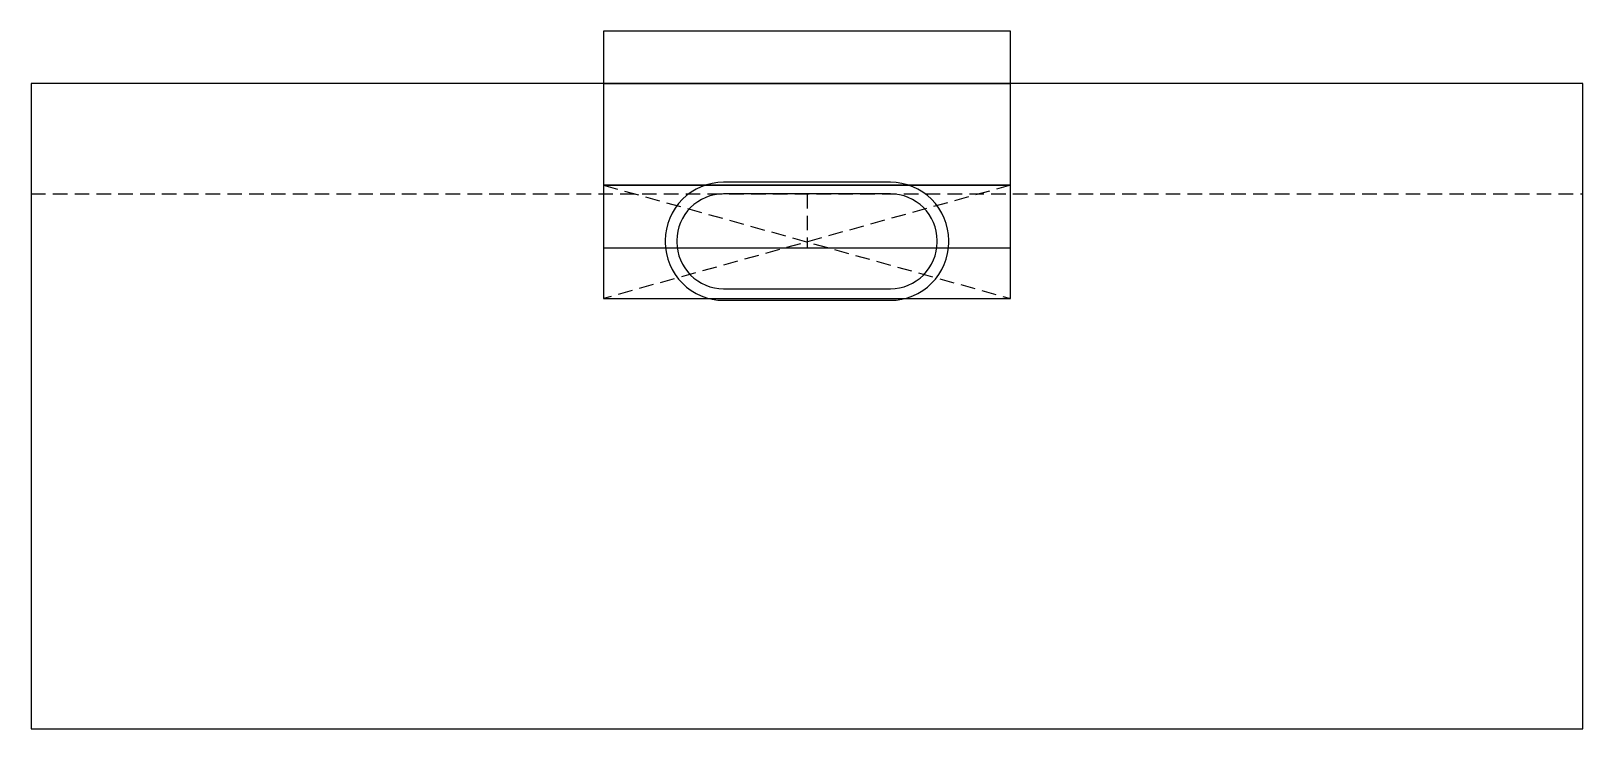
# Model space of a CAD drawing. Header units: millimetres. Extents: x -26.7 to 26.7, y 0 to 24.
import ezdxf

# ---------------------------------------------------------------- set-up
doc = ezdxf.new("R2010")
doc.units = ezdxf.units.MM
doc.linetypes.add('DASHED', pattern=[0.75, 0.5, -0.25])
doc.layers.get('0').update_dxf_attribs({"linetype": 'CONTINUOUS'})

msp = doc.modelspace()

# ---------------------------------------------------------------- linework, layer by layer
for p, q in [((7, 18.7), (-7, 18.7)), ((-7, 18.7), (-7, 14.8)), ((7, 14.8), (7, 18.7)), ((-7, 16.55), (7, 16.55)), ((-7, 14.8), (7, 14.8))]:
    msp.add_line(p, q)
at = {"linetype": 'DASHED'}
for p, q in [((7, 18.7), (-7, 14.8)), ((-7, 18.7), (7, 14.8)), ((-26.67, 18.4), (26.67, 18.4)), ((0, 18.4), (0, 16.75)), ((0, 16.75), (0, 16.55))]:
    msp.add_line(p, q, dxfattribs=at)
for points in [[(-7, 22.2), (7, 22.2), (7, 24), (-7, 24)], [(-26.67, 0), (26.67, 0), (26.67, 22.2), (-26.67, 22.2)], [(-7, 18.7), (7, 18.7), (7, 22.2), (-7, 22.2)]]:
    msp.add_lwpolyline(points, close=True)
for points in [[(-4.87, 16.74, 0.414214), (-2.87, 14.74), (2.87, 14.74, 0.414214), (4.87, 16.74), (4.87, 16.8, 0.414214), (2.87, 18.8), (-2.87, 18.8, 0.414214), (-4.87, 16.8)], [(4.47, 16.8, 0.414214), (2.87, 18.4), (-2.87, 18.4, 0.414214), (-4.47, 16.8), (-4.47, 16.74, 0.414214), (-2.87, 15.14), (2.87, 15.14, 0.414214), (4.47, 16.74)]]:
    msp.add_lwpolyline(points, format="xyb", close=True)
msp.add_point((0, 16.75))

doc.saveas('drawing.dxf')
